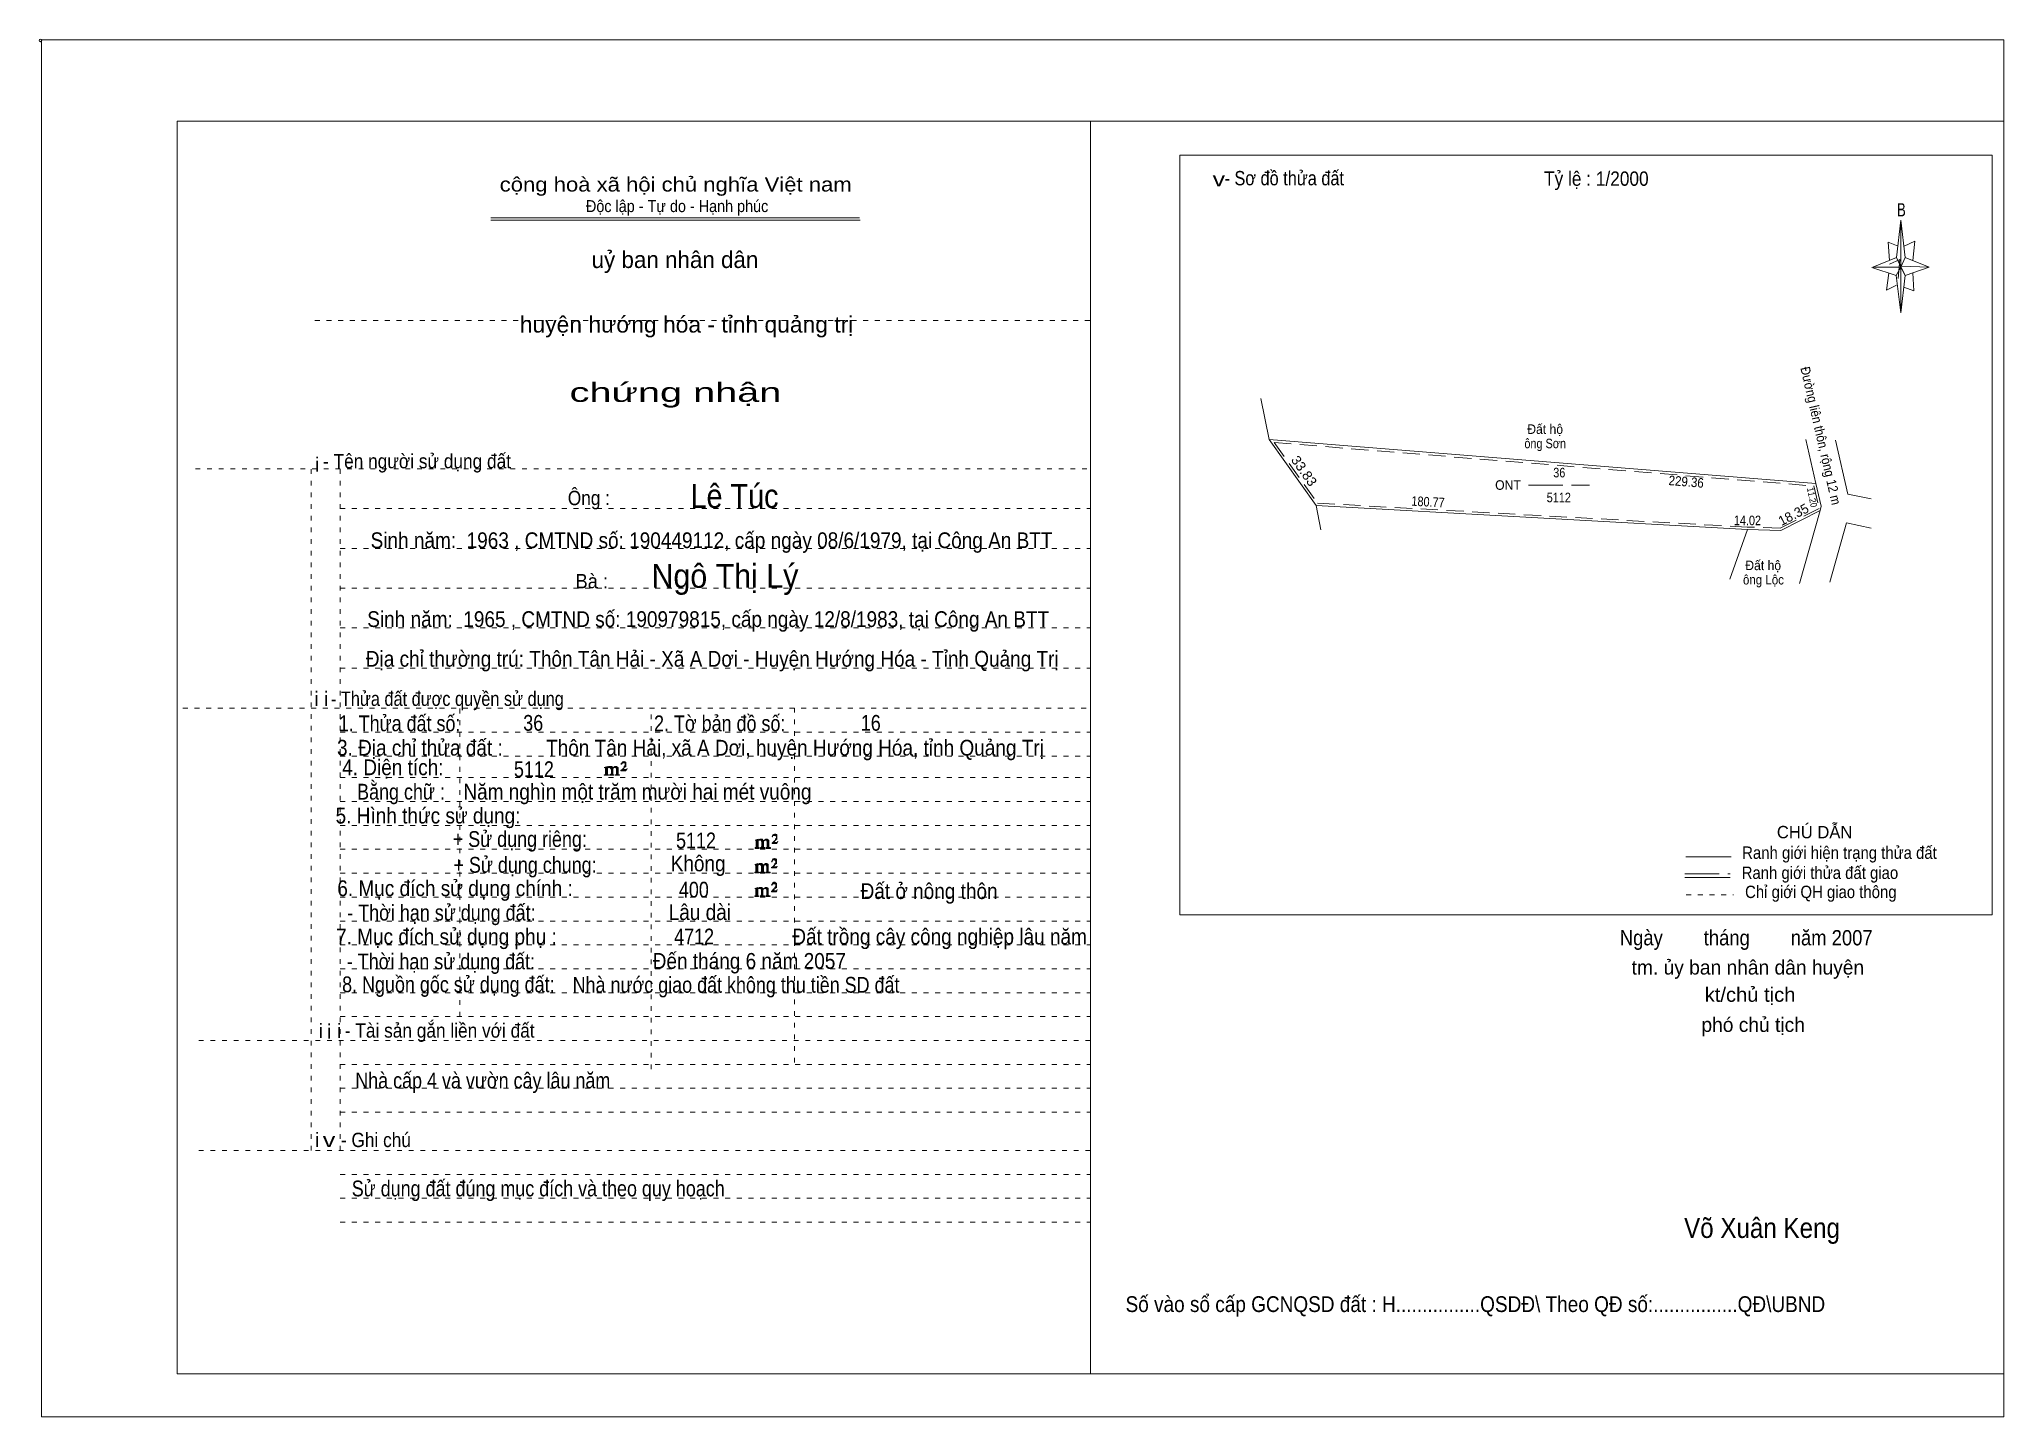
# Model space of a CAD drawing. Header units: centimetres. Extents: x -1.6 to 39.5, y -3.3 to 25.5.
import ezdxf
from ezdxf.enums import TextEntityAlignment as Align

# ---------------------------------------------------------------- set-up
doc = ezdxf.new("R2010")
doc.units = ezdxf.units.CM
doc.header["$LTSCALE"] = 0.12
for name, pattern in [('DOTTED', [1.5, 0.3, -1.2]), ('LONG_DASHED', [7.5, 6, -1.5]), ('MEDIUM_DASHED', [4.5, 3, -1.5])]:
    doc.linetypes.add(name, pattern=pattern)
for name, color, linetype, lineweight in [('1', 7, 'DOTTED', 13), ('10', 7, 'Continuous', 13), ('33', 7, 'LONG_DASHED', 13), ('4', 7, 'Continuous', 13), ('5', 7, 'Continuous', 13), ('50', 7, 'Continuous', 13)]:
    doc.layers.add(name, color=color, linetype=linetype, lineweight=lineweight)
doc.layers.add('30', color=7, linetype='Continuous')

msp = doc.modelspace()

# ---------------------------------------------------------------- hatches: boundary and pattern name
at = {"layer": '50'}
for points in [[(10.27, 10.13), (10.27, 10.12), (10.27, 10.11), (10.25, 10.11), (10.24, 10.11), (10.24, 10.1), (10.33, 10.1), (10.33, 10.11), (10.32, 10.11), (10.31, 10.11), (10.31, 10.12), (10.31, 10.13), (10.31, 10.24), (10.31, 10.25), (10.32, 10.26), (10.34, 10.26), (10.35, 10.26), (10.36, 10.26), (10.37, 10.25), (10.39, 10.22), (10.39, 10.13), (10.37, 10.12), (10.37, 10.11), (10.36, 10.11), (10.35, 10.11), (10.35, 10.1), (10.44, 10.1), (10.44, 10.11), (10.43, 10.11), (10.42, 10.11), (10.42, 10.12), (10.42, 10.13), (10.42, 10.24), (10.44, 10.26), (10.45, 10.26), (10.46, 10.26), (10.49, 10.26), (10.49, 10.25), (10.5, 10.24), (10.5, 10.22), (10.5, 10.13), (10.5, 10.12), (10.49, 10.11), (10.49, 10.11), (10.47, 10.11), (10.47, 10.1), (10.56, 10.1), (10.56, 10.11), (10.55, 10.11), (10.54, 10.11), (10.53, 10.12), (10.53, 10.13), (10.53, 10.2), (10.53, 10.25), (10.53, 10.26), (10.52, 10.27), (10.5, 10.28), (10.47, 10.28), (10.46, 10.28), (10.44, 10.27), (10.41, 10.25), (10.41, 10.26), (10.4, 10.28), (10.39, 10.28), (10.37, 10.28), (10.35, 10.28), (10.34, 10.28), (10.32, 10.26), (10.31, 10.26), (10.31, 10.25), (10.31, 10.25), (10.31, 10.26), (10.31, 10.28), (10.24, 10.26), (10.24, 10.26), (10.25, 10.26), (10.27, 10.25), (10.27, 10.24), (10.27, 10.23)], [(10.69, 10.19), (10.72, 10.24), (10.72, 10.24), (10.71, 10.22), (10.69, 10.22), (10.68, 10.22), (10.63, 10.22), (10.66, 10.26), (10.67, 10.27), (10.69, 10.28), (10.69, 10.3), (10.69, 10.32), (10.69, 10.34), (10.69, 10.35), (10.69, 10.37), (10.68, 10.38), (10.67, 10.38), (10.66, 10.39), (10.65, 10.39), (10.63, 10.38), (10.63, 10.38), (10.62, 10.37), (10.61, 10.35), (10.59, 10.33), (10.61, 10.33), (10.61, 10.35), (10.62, 10.35), (10.63, 10.36), (10.65, 10.36), (10.66, 10.36), (10.67, 10.35), (10.68, 10.35), (10.68, 10.32), (10.68, 10.3), (10.66, 10.28), (10.66, 10.26), (10.65, 10.25), (10.59, 10.2), (10.59, 10.19)], [(13.42, 8.61), (13.42, 8.6), (13.42, 8.59), (13.41, 8.59), (13.4, 8.59), (13.4, 8.57), (13.48, 8.57), (13.48, 8.59), (13.47, 8.59), (13.46, 8.59), (13.46, 8.6), (13.46, 8.61), (13.46, 8.72), (13.46, 8.73), (13.47, 8.74), (13.5, 8.74), (13.51, 8.74), (13.52, 8.74), (13.53, 8.73), (13.54, 8.69), (13.54, 8.61), (13.53, 8.6), (13.53, 8.59), (13.52, 8.59), (13.51, 8.59), (13.51, 8.57), (13.6, 8.57), (13.6, 8.59), (13.58, 8.59), (13.57, 8.59), (13.57, 8.6), (13.57, 8.61), (13.57, 8.72), (13.6, 8.74), (13.61, 8.74), (13.62, 8.74), (13.64, 8.74), (13.64, 8.73), (13.65, 8.72), (13.65, 8.69), (13.65, 8.61), (13.65, 8.6), (13.64, 8.59), (13.64, 8.59), (13.63, 8.59), (13.63, 8.57), (13.72, 8.57), (13.72, 8.59), (13.7, 8.59), (13.69, 8.59), (13.68, 8.6), (13.68, 8.61), (13.68, 8.68), (13.68, 8.73), (13.68, 8.74), (13.67, 8.75), (13.65, 8.76), (13.63, 8.76), (13.62, 8.76), (13.6, 8.75), (13.56, 8.73), (13.56, 8.74), (13.55, 8.76), (13.54, 8.76), (13.53, 8.76), (13.51, 8.76), (13.5, 8.76), (13.47, 8.74), (13.46, 8.74), (13.46, 8.73), (13.46, 8.73), (13.46, 8.74), (13.46, 8.76), (13.4, 8.74), (13.4, 8.74), (13.41, 8.74), (13.42, 8.73), (13.42, 8.72), (13.42, 8.71)], [(13.85, 8.67), (13.87, 8.72), (13.87, 8.72), (13.86, 8.69), (13.85, 8.69), (13.84, 8.69), (13.78, 8.69), (13.82, 8.74), (13.83, 8.75), (13.85, 8.76), (13.85, 8.78), (13.85, 8.79), (13.85, 8.82), (13.85, 8.83), (13.85, 8.85), (13.84, 8.86), (13.83, 8.86), (13.82, 8.87), (13.8, 8.87), (13.78, 8.86), (13.78, 8.86), (13.77, 8.85), (13.76, 8.83), (13.75, 8.81), (13.76, 8.81), (13.76, 8.83), (13.77, 8.83), (13.78, 8.84), (13.8, 8.84), (13.82, 8.84), (13.83, 8.83), (13.84, 8.83), (13.84, 8.79), (13.84, 8.78), (13.82, 8.76), (13.82, 8.74), (13.8, 8.73), (13.75, 8.68), (13.75, 8.67)], [(13.41, 8.09), (13.41, 8.08), (13.41, 8.07), (13.4, 8.07), (13.39, 8.07), (13.39, 8.06), (13.48, 8.06), (13.48, 8.07), (13.47, 8.07), (13.45, 8.07), (13.45, 8.08), (13.45, 8.09), (13.45, 8.2), (13.45, 8.21), (13.47, 8.23), (13.49, 8.23), (13.5, 8.23), (13.51, 8.23), (13.52, 8.21), (13.53, 8.18), (13.53, 8.09), (13.52, 8.08), (13.52, 8.07), (13.51, 8.07), (13.5, 8.07), (13.5, 8.06), (13.59, 8.06), (13.59, 8.07), (13.58, 8.07), (13.57, 8.07), (13.57, 8.08), (13.57, 8.09), (13.57, 8.2), (13.59, 8.23), (13.6, 8.23), (13.61, 8.23), (13.63, 8.23), (13.63, 8.21), (13.64, 8.2), (13.64, 8.18), (13.64, 8.09), (13.64, 8.08), (13.63, 8.07), (13.63, 8.07), (13.62, 8.07), (13.62, 8.06), (13.71, 8.06), (13.71, 8.07), (13.7, 8.07), (13.69, 8.07), (13.67, 8.08), (13.67, 8.09), (13.67, 8.17), (13.67, 8.21), (13.67, 8.23), (13.66, 8.24), (13.64, 8.25), (13.62, 8.25), (13.61, 8.25), (13.59, 8.24), (13.55, 8.21), (13.55, 8.23), (13.54, 8.25), (13.53, 8.25), (13.52, 8.25), (13.5, 8.25), (13.49, 8.25), (13.47, 8.23), (13.45, 8.23), (13.45, 8.21), (13.45, 8.21), (13.45, 8.23), (13.45, 8.25), (13.39, 8.23), (13.39, 8.23), (13.4, 8.23), (13.41, 8.21), (13.41, 8.2), (13.41, 8.19)], [(13.84, 8.16), (13.86, 8.2), (13.86, 8.2), (13.85, 8.18), (13.84, 8.18), (13.83, 8.18), (13.77, 8.18), (13.81, 8.23), (13.82, 8.24), (13.84, 8.25), (13.84, 8.27), (13.84, 8.28), (13.84, 8.3), (13.84, 8.31), (13.84, 8.34), (13.83, 8.35), (13.82, 8.35), (13.81, 8.36), (13.8, 8.36), (13.77, 8.35), (13.77, 8.35), (13.76, 8.34), (13.75, 8.31), (13.74, 8.29), (13.75, 8.29), (13.75, 8.31), (13.76, 8.31), (13.77, 8.33), (13.8, 8.33), (13.81, 8.33), (13.82, 8.31), (13.83, 8.31), (13.83, 8.28), (13.83, 8.27), (13.81, 8.25), (13.81, 8.23), (13.8, 8.21), (13.74, 8.17), (13.74, 8.16)], [(13.84, 7.66), (13.86, 7.71), (13.86, 7.71), (13.85, 7.68), (13.84, 7.68), (13.83, 7.68), (13.77, 7.68), (13.81, 7.73), (13.82, 7.74), (13.84, 7.75), (13.84, 7.77), (13.84, 7.78), (13.84, 7.81), (13.84, 7.82), (13.84, 7.84), (13.83, 7.85), (13.82, 7.85), (13.81, 7.86), (13.79, 7.86), (13.77, 7.85), (13.77, 7.85), (13.76, 7.84), (13.75, 7.82), (13.74, 7.8), (13.75, 7.8), (13.75, 7.82), (13.76, 7.82), (13.77, 7.83), (13.79, 7.83), (13.81, 7.83), (13.82, 7.82), (13.83, 7.82), (13.83, 7.78), (13.83, 7.77), (13.81, 7.75), (13.81, 7.73), (13.79, 7.72), (13.74, 7.67), (13.74, 7.66)], [(13.41, 7.6), (13.41, 7.59), (13.41, 7.58), (13.4, 7.58), (13.39, 7.58), (13.39, 7.56), (13.47, 7.56), (13.47, 7.58), (13.46, 7.58), (13.45, 7.58), (13.45, 7.59), (13.45, 7.6), (13.45, 7.71), (13.45, 7.72), (13.46, 7.73), (13.49, 7.73), (13.5, 7.73), (13.51, 7.73), (13.52, 7.72), (13.53, 7.68), (13.53, 7.6), (13.52, 7.59), (13.52, 7.58), (13.51, 7.58), (13.5, 7.58), (13.5, 7.56), (13.59, 7.56), (13.59, 7.58), (13.57, 7.58), (13.56, 7.58), (13.56, 7.59), (13.56, 7.6), (13.56, 7.71), (13.59, 7.73), (13.6, 7.73), (13.61, 7.73), (13.63, 7.73), (13.63, 7.72), (13.64, 7.71), (13.64, 7.68), (13.64, 7.6), (13.64, 7.59), (13.63, 7.58), (13.63, 7.58), (13.62, 7.58), (13.62, 7.56), (13.71, 7.56), (13.71, 7.58), (13.69, 7.58), (13.68, 7.58), (13.67, 7.59), (13.67, 7.6), (13.67, 7.67), (13.67, 7.72), (13.67, 7.73), (13.66, 7.74), (13.64, 7.75), (13.62, 7.75), (13.61, 7.75), (13.59, 7.74), (13.55, 7.72), (13.55, 7.73), (13.54, 7.75), (13.53, 7.75), (13.52, 7.75), (13.5, 7.75), (13.49, 7.75), (13.46, 7.73), (13.45, 7.73), (13.45, 7.72), (13.45, 7.72), (13.45, 7.73), (13.45, 7.75), (13.39, 7.73), (13.39, 7.73), (13.4, 7.73), (13.41, 7.72), (13.41, 7.71), (13.41, 7.7)]]:
    msp.add_hatch(color=256, dxfattribs=at).paths.add_polyline_path(points)

# ---------------------------------------------------------------- linework, layer by layer
at = {"layer": '1', "linetype": 'Continuous'}
for p, q in [((1.31, -2.42), (1.31, 23.78)), ((1.31, 23.78), (39.51, 23.78)), ((20.41, -2.42), (20.41, 23.78)), ((39.51, -2.42), (39.51, 23.78)), ((7.87, 21.76), (15.58, 21.76)), ((7.87, 21.71), (15.59, 21.71)), ((37.26, 20.55), (36.75, 20.72)), ((1.31, -2.42), (39.51, -2.42))]:
    msp.add_line(p, q, dxfattribs=at)
at = {"layer": '1'}
for p, q in [((4.19, 19.61), (20.41, 19.61)), ((1.69, 16.51), (20.41, 16.51)), ((4.11, 2.25), (4.11, 16.51)), ((4.72, 2.25), (4.72, 16.51)), ((4.72, 15.68), (20.41, 15.68)), ((4.72, 14.84), (20.41, 14.84)), ((4.72, 14.01), (20.41, 14.01)), ((4.72, 13.18), (20.41, 13.18)), ((4.72, 12.34), (20.41, 12.34)), ((1.43, 11.5), (20.41, 11.5)), ((7.22, 5.05), (7.22, 11.5)), ((11.22, 3.95), (11.22, 11.5)), ((14.22, 4.09), (14.22, 11.5)), ((4.72, 11), (20.41, 11)), ((4.72, 10.5), (20.41, 10.5)), ((4.72, 10.05), (20.41, 10.05)), ((4.72, 9.55), (20.41, 9.55)), ((4.72, 9.05), (20.41, 9.05)), ((4.72, 8.55), (20.41, 8.55)), ((4.72, 8.05), (20.41, 8.05)), ((4.72, 7.55), (20.41, 7.55)), ((4.72, 7.05), (20.41, 7.05)), ((4.72, 6.55), (20.41, 6.55)), ((4.72, 6.05), (20.41, 6.05)), ((4.72, 5.55), (20.41, 5.55)), ((4.72, 5.05), (20.41, 5.05)), ((1.76, 4.55), (20.41, 4.55)), ((4.72, 4.05), (20.41, 4.05)), ((4.72, 3.55), (20.41, 3.55)), ((4.72, 3.05), (20.41, 3.05)), ((1.76, 2.25), (20.41, 2.25)), ((4.72, 1.75), (20.41, 1.75)), ((4.72, 1.25), (20.41, 1.25)), ((4.72, 0.75), (20.41, 0.75))]:
    msp.add_line(p, q, dxfattribs=at)
at = {"layer": '1', "linetype": 'Continuous'}
msp.add_lwpolyline([(-1.53, -3.32), (39.51, -3.32), (39.51, 25.48), (-1.53, 25.48)], close=True, dxfattribs=at)
msp.add_lwpolyline([(37.27, 20.35), (37.06, 20.25), (37.11, 20.6)], dxfattribs=at)
at = {"layer": '10'}
for p, q in [((23.97, 17.98), (24.15, 17.12)), ((24.15, 17.12), (35.58, 16.2)), ((35.37, 17.12), (35.58, 16.2)), ((25.13, 15.74), (25.23, 15.23)), ((34.15, 15.24), (33.78, 14.2))]:
    msp.add_line(p, q, dxfattribs=at)
at = {"layer": '10', "linetype": 'MEDIUM_DASHED'}
for p, q in [((24.25, 17.06), (35.54, 16.15)), ((35.54, 16.15), (35.65, 15.68))]:
    msp.add_line(p, q, dxfattribs=at)
at = {"layer": '10'}
for points in [[(24.15, 17.12), (25.13, 15.74), (34.15, 15.24)], [(35.99, 17.11), (36.25, 15.98), (36.74, 15.88)], [(35.58, 16.2), (35.69, 15.73), (35.67, 15.64), (35.24, 14.11)], [(35.67, 15.64), (34.85, 15.22), (34.15, 15.24)], [(36.74, 15.27), (36.22, 15.38), (35.87, 14.14)]]:
    msp.add_lwpolyline(points, dxfattribs=at)
at = {"layer": '10', "linetype": 'MEDIUM_DASHED'}
for points in [[(24.25, 17.06), (25.16, 15.79), (34.15, 15.29)], [(35.65, 15.68), (34.84, 15.27), (34.15, 15.29)]]:
    msp.add_lwpolyline(points, dxfattribs=at)
at = {"layer": '33'}
msp.add_line((29.57, 16.17), (30.85, 16.17), dxfattribs=at)
at = {"layer": '4'}
for p, q in [((32.86, 8.39), (33.81, 8.39)), ((32.84, 7.96), (33.79, 7.96))]:
    msp.add_line(p, q, dxfattribs=at)
at = {"layer": '4', "linetype": 'LONG_DASHED'}
msp.add_line((32.84, 8.04), (33.79, 8.04), dxfattribs=at)
at = {"layer": '4', "linetype": 'DOTTED'}
msp.add_line((32.87, 7.6), (33.86, 7.6), dxfattribs=at)
at = {"layer": '4'}
msp.add_lwpolyline([(22.28, 23.07), (39.27, 23.07), (39.27, 7.18), (22.28, 7.18)], close=True, dxfattribs=at)
msp.add_circle((-1.55, 25.47), 0.025, dxfattribs=at)
at = {"layer": '5'}
for p, q in [((37.27, 20.93), (37.36, 21.71)), ((37.45, 20.55), (37.36, 19.77)), ((37.45, 20.93), (37.95, 20.73)), ((37.61, 20.61), (37.63, 20.23)), ((37.63, 20.23), (37.42, 20.31))]:
    msp.add_line(p, q, dxfattribs=at)
for points in [[(37.36, 21.71), (37.45, 20.93), (37.36, 20.73)], [(37.36, 20.73), (36.77, 20.73), (37.27, 20.93), (37.45, 20.55), (37.95, 20.73), (37.36, 20.75)], [(37.36, 20.73), (37.36, 19.77), (37.26, 20.55)]]:
    msp.add_lwpolyline(points, close=True, dxfattribs=at)
for points in [[(37.3, 21.17), (37.09, 21.25), (37.12, 20.87)], [(37.43, 21.17), (37.65, 21.27), (37.61, 20.87)], [(37.36, 20.73), (37.27, 20.93), (36.77, 20.73)], [(37.12, 20.79), (37.34, 20.89), (37.3, 20.49)], [(37.36, 20.73), (37.45, 20.55), (37.95, 20.73)]]:
    msp.add_lwpolyline(points, dxfattribs=at)
at = {"layer": '50'}
for points in [[(10.27, 10.13), (10.27, 10.12), (10.27, 10.11), (10.25, 10.11), (10.24, 10.11), (10.24, 10.1), (10.33, 10.1), (10.33, 10.11), (10.32, 10.11), (10.31, 10.11), (10.31, 10.12), (10.31, 10.13), (10.31, 10.24), (10.31, 10.25), (10.32, 10.26), (10.34, 10.26), (10.35, 10.26), (10.36, 10.26), (10.37, 10.25), (10.39, 10.22), (10.39, 10.13), (10.37, 10.12), (10.37, 10.11), (10.36, 10.11), (10.35, 10.11), (10.35, 10.1), (10.44, 10.1), (10.44, 10.11), (10.43, 10.11), (10.42, 10.11), (10.42, 10.12), (10.42, 10.13), (10.42, 10.24), (10.44, 10.26), (10.45, 10.26), (10.46, 10.26), (10.49, 10.26), (10.49, 10.25), (10.5, 10.24), (10.5, 10.22), (10.5, 10.13), (10.5, 10.12), (10.49, 10.11), (10.49, 10.11), (10.47, 10.11), (10.47, 10.1), (10.56, 10.1), (10.56, 10.11), (10.55, 10.11), (10.54, 10.11), (10.53, 10.12), (10.53, 10.13), (10.53, 10.2), (10.53, 10.25), (10.53, 10.26), (10.52, 10.27), (10.5, 10.28), (10.47, 10.28), (10.46, 10.28), (10.44, 10.27), (10.41, 10.25), (10.41, 10.26), (10.4, 10.28), (10.39, 10.28), (10.37, 10.28), (10.35, 10.28), (10.34, 10.28), (10.32, 10.26), (10.31, 10.26), (10.31, 10.25), (10.31, 10.25), (10.31, 10.26), (10.31, 10.28), (10.24, 10.26), (10.24, 10.26), (10.25, 10.26), (10.27, 10.25), (10.27, 10.24), (10.27, 10.23)], [(10.69, 10.19), (10.72, 10.24), (10.72, 10.24), (10.71, 10.22), (10.69, 10.22), (10.68, 10.22), (10.63, 10.22), (10.66, 10.26), (10.67, 10.27), (10.69, 10.28), (10.69, 10.3), (10.69, 10.32), (10.69, 10.34), (10.69, 10.35), (10.69, 10.37), (10.68, 10.38), (10.67, 10.38), (10.66, 10.39), (10.65, 10.39), (10.63, 10.38), (10.63, 10.38), (10.62, 10.37), (10.61, 10.35), (10.59, 10.33), (10.61, 10.33), (10.61, 10.35), (10.62, 10.35), (10.63, 10.36), (10.65, 10.36), (10.66, 10.36), (10.67, 10.35), (10.68, 10.35), (10.68, 10.32), (10.68, 10.3), (10.66, 10.28), (10.66, 10.26), (10.65, 10.25), (10.59, 10.2), (10.59, 10.19)], [(13.42, 8.61), (13.42, 8.6), (13.42, 8.59), (13.41, 8.59), (13.4, 8.59), (13.4, 8.57), (13.48, 8.57), (13.48, 8.59), (13.47, 8.59), (13.46, 8.59), (13.46, 8.6), (13.46, 8.61), (13.46, 8.72), (13.46, 8.73), (13.47, 8.74), (13.5, 8.74), (13.51, 8.74), (13.52, 8.74), (13.53, 8.73), (13.54, 8.69), (13.54, 8.61), (13.53, 8.6), (13.53, 8.59), (13.52, 8.59), (13.51, 8.59), (13.51, 8.57), (13.6, 8.57), (13.6, 8.59), (13.58, 8.59), (13.57, 8.59), (13.57, 8.6), (13.57, 8.61), (13.57, 8.72), (13.6, 8.74), (13.61, 8.74), (13.62, 8.74), (13.64, 8.74), (13.64, 8.73), (13.65, 8.72), (13.65, 8.69), (13.65, 8.61), (13.65, 8.6), (13.64, 8.59), (13.64, 8.59), (13.63, 8.59), (13.63, 8.57), (13.72, 8.57), (13.72, 8.59), (13.7, 8.59), (13.69, 8.59), (13.68, 8.6), (13.68, 8.61), (13.68, 8.68), (13.68, 8.73), (13.68, 8.74), (13.67, 8.75), (13.65, 8.76), (13.63, 8.76), (13.62, 8.76), (13.6, 8.75), (13.56, 8.73), (13.56, 8.74), (13.55, 8.76), (13.54, 8.76), (13.53, 8.76), (13.51, 8.76), (13.5, 8.76), (13.47, 8.74), (13.46, 8.74), (13.46, 8.73), (13.46, 8.73), (13.46, 8.74), (13.46, 8.76), (13.4, 8.74), (13.4, 8.74), (13.41, 8.74), (13.42, 8.73), (13.42, 8.72), (13.42, 8.71)], [(13.85, 8.67), (13.87, 8.72), (13.87, 8.72), (13.86, 8.69), (13.85, 8.69), (13.84, 8.69), (13.78, 8.69), (13.82, 8.74), (13.83, 8.75), (13.85, 8.76), (13.85, 8.78), (13.85, 8.79), (13.85, 8.82), (13.85, 8.83), (13.85, 8.85), (13.84, 8.86), (13.83, 8.86), (13.82, 8.87), (13.8, 8.87), (13.78, 8.86), (13.78, 8.86), (13.77, 8.85), (13.76, 8.83), (13.75, 8.81), (13.76, 8.81), (13.76, 8.83), (13.77, 8.83), (13.78, 8.84), (13.8, 8.84), (13.82, 8.84), (13.83, 8.83), (13.84, 8.83), (13.84, 8.79), (13.84, 8.78), (13.82, 8.76), (13.82, 8.74), (13.8, 8.73), (13.75, 8.68), (13.75, 8.67)], [(13.41, 8.09), (13.41, 8.08), (13.41, 8.07), (13.4, 8.07), (13.39, 8.07), (13.39, 8.06), (13.48, 8.06), (13.48, 8.07), (13.47, 8.07), (13.45, 8.07), (13.45, 8.08), (13.45, 8.09), (13.45, 8.2), (13.45, 8.21), (13.47, 8.23), (13.49, 8.23), (13.5, 8.23), (13.51, 8.23), (13.52, 8.21), (13.53, 8.18), (13.53, 8.09), (13.52, 8.08), (13.52, 8.07), (13.51, 8.07), (13.5, 8.07), (13.5, 8.06), (13.59, 8.06), (13.59, 8.07), (13.58, 8.07), (13.57, 8.07), (13.57, 8.08), (13.57, 8.09), (13.57, 8.2), (13.59, 8.23), (13.6, 8.23), (13.61, 8.23), (13.63, 8.23), (13.63, 8.21), (13.64, 8.2), (13.64, 8.18), (13.64, 8.09), (13.64, 8.08), (13.63, 8.07), (13.63, 8.07), (13.62, 8.07), (13.62, 8.06), (13.71, 8.06), (13.71, 8.07), (13.7, 8.07), (13.69, 8.07), (13.67, 8.08), (13.67, 8.09), (13.67, 8.17), (13.67, 8.21), (13.67, 8.23), (13.66, 8.24), (13.64, 8.25), (13.62, 8.25), (13.61, 8.25), (13.59, 8.24), (13.55, 8.21), (13.55, 8.23), (13.54, 8.25), (13.53, 8.25), (13.52, 8.25), (13.5, 8.25), (13.49, 8.25), (13.47, 8.23), (13.45, 8.23), (13.45, 8.21), (13.45, 8.21), (13.45, 8.23), (13.45, 8.25), (13.39, 8.23), (13.39, 8.23), (13.4, 8.23), (13.41, 8.21), (13.41, 8.2), (13.41, 8.19)], [(13.84, 8.16), (13.86, 8.2), (13.86, 8.2), (13.85, 8.18), (13.84, 8.18), (13.83, 8.18), (13.77, 8.18), (13.81, 8.23), (13.82, 8.24), (13.84, 8.25), (13.84, 8.27), (13.84, 8.28), (13.84, 8.3), (13.84, 8.31), (13.84, 8.34), (13.83, 8.35), (13.82, 8.35), (13.81, 8.36), (13.8, 8.36), (13.77, 8.35), (13.77, 8.35), (13.76, 8.34), (13.75, 8.31), (13.74, 8.29), (13.75, 8.29), (13.75, 8.31), (13.76, 8.31), (13.77, 8.33), (13.8, 8.33), (13.81, 8.33), (13.82, 8.31), (13.83, 8.31), (13.83, 8.28), (13.83, 8.27), (13.81, 8.25), (13.81, 8.23), (13.8, 8.21), (13.74, 8.17), (13.74, 8.16)], [(13.84, 7.66), (13.86, 7.71), (13.86, 7.71), (13.85, 7.68), (13.84, 7.68), (13.83, 7.68), (13.77, 7.68), (13.81, 7.73), (13.82, 7.74), (13.84, 7.75), (13.84, 7.77), (13.84, 7.78), (13.84, 7.81), (13.84, 7.82), (13.84, 7.84), (13.83, 7.85), (13.82, 7.85), (13.81, 7.86), (13.79, 7.86), (13.77, 7.85), (13.77, 7.85), (13.76, 7.84), (13.75, 7.82), (13.74, 7.8), (13.75, 7.8), (13.75, 7.82), (13.76, 7.82), (13.77, 7.83), (13.79, 7.83), (13.81, 7.83), (13.82, 7.82), (13.83, 7.82), (13.83, 7.78), (13.83, 7.77), (13.81, 7.75), (13.81, 7.73), (13.79, 7.72), (13.74, 7.67), (13.74, 7.66)], [(13.41, 7.6), (13.41, 7.59), (13.41, 7.58), (13.4, 7.58), (13.39, 7.58), (13.39, 7.56), (13.47, 7.56), (13.47, 7.58), (13.46, 7.58), (13.45, 7.58), (13.45, 7.59), (13.45, 7.6), (13.45, 7.71), (13.45, 7.72), (13.46, 7.73), (13.49, 7.73), (13.5, 7.73), (13.51, 7.73), (13.52, 7.72), (13.53, 7.68), (13.53, 7.6), (13.52, 7.59), (13.52, 7.58), (13.51, 7.58), (13.5, 7.58), (13.5, 7.56), (13.59, 7.56), (13.59, 7.58), (13.57, 7.58), (13.56, 7.58), (13.56, 7.59), (13.56, 7.6), (13.56, 7.71), (13.59, 7.73), (13.6, 7.73), (13.61, 7.73), (13.63, 7.73), (13.63, 7.72), (13.64, 7.71), (13.64, 7.68), (13.64, 7.6), (13.64, 7.59), (13.63, 7.58), (13.63, 7.58), (13.62, 7.58), (13.62, 7.56), (13.71, 7.56), (13.71, 7.58), (13.69, 7.58), (13.68, 7.58), (13.67, 7.59), (13.67, 7.6), (13.67, 7.67), (13.67, 7.72), (13.67, 7.73), (13.66, 7.74), (13.64, 7.75), (13.62, 7.75), (13.61, 7.75), (13.59, 7.74), (13.55, 7.72), (13.55, 7.73), (13.54, 7.75), (13.53, 7.75), (13.52, 7.75), (13.5, 7.75), (13.49, 7.75), (13.46, 7.73), (13.45, 7.73), (13.45, 7.72), (13.45, 7.72), (13.45, 7.73), (13.45, 7.75), (13.39, 7.73), (13.39, 7.73), (13.4, 7.73), (13.41, 7.72), (13.41, 7.71), (13.41, 7.7)]]:
    msp.add_lwpolyline(points, close=True, dxfattribs=at)

# ---------------------------------------------------------------- texts
at = {"layer": '1'}
for s, height, width, p in [('cộng hoà xã hội chủ nghĩa Việt nam', 0.3, 1.15, (11.735, 22.31)), ('v', 0.3, 1.3, (23.095, 22.42)), ('- Sơ đồ thửa đất ', 0.3, 0.85, (24.51, 22.44)), ('Độc lập - Tự do - Hạnh phúc', 0.25, 0.9, (11.765, 21.88)), ('chứng nhận', 0.4, 1.55, (11.73, 17.91)), ('- Tên người sử dụng đất', 0.3, 0.9, (6.325, 16.52)), ('- Thửa đất được quyền sử dụng', 0.3, 0.85, (6.96, 11.55)), ('- Tài sản gắn liền với đất ', 0.3, 0.9, (6.85, 4.61)), ('v', 0.3, 1.3, (4.485, 2.32)), ('- Ghi chú', 0.3, 0.9, (5.465, 2.32))]:
    msp.add_text(s, height=height, dxfattribs=dict(at, width=width)).set_placement(p, align=Align.CENTER)
for s, height, p in [('uỷ ban nhân dân', 0.35, (11.72, 20.71)), ('i', 0.3, (4.235, 16.45)), ('i', 0.3, (4.225, 11.55)), ('i', 0.3, (4.425, 11.55)), ('i', 0.3, (4.315, 4.6)), ('i', 0.3, (4.485, 4.59)), ('i', 0.3, (4.695, 4.6)), ('i', 0.3, (4.235, 2.32))]:
    msp.add_text(s, height=height, dxfattribs=at).set_placement(p, align=Align.CENTER)
at = {"layer": '10'}
for s, height, width, p in [('Tỷ lệ : 1/2000', 0.3, 0.9, (30.99, 22.43)), ('Đất hộ', 0.2, 0.95, (29.92, 17.24)), ('ông Sơn', 0.2, 0.85, (29.92, 16.94)), ('Lê Túc', 0.5, 0.9, (12.965, 15.69)), ('Ngô Thị Lý', 0.5, 0.95, (12.765, 14.02)), ('Đất hộ', 0.2, 0.95, (34.48, 14.39)), ('ông Lộc', 0.2, 0.9, (34.485, 14.09)), ('Võ Xuân Keng', 0.42, 0.9, (34.455, 0.42))]:
    msp.add_text(s, height=height, dxfattribs=dict(at, width=width)).set_placement(p, align=Align.CENTER)
at = {"layer": '10', "width": 0.9}
msp.add_text('Đường liên thôn, rộng 12 m ', height=0.2, rotation=282.958, dxfattribs=at).set_placement((35.594, 17.147), align=Align.CENTER)
at = {"layer": '30'}
for s, height, rotation, width, p in [('33.83', 0.2, 305.142, 1.05, (24.796, 16.408)), ('229.36', 0.2, 355.414, 0.9, (32.862, 16.141)), ('11.20', 0.1393, 282, 0.9, (35.435, 15.899)), ('180.77', 0.2, 356.838, 0.85, (27.465, 15.72))]:
    msp.add_text(s, height=height, rotation=rotation, dxfattribs=dict(at, width=width)).set_placement(p, align=Align.CENTER)
msp.add_text('18.35', height=0.2, rotation=27.277, dxfattribs=at).set_placement((35.159, 15.464), align=Align.CENTER)
at = {"layer": '30', "width": 0.85}
msp.add_text('14.02', height=0.2, dxfattribs=at).set_placement((34.15, 15.33), align=Align.CENTER)
at = {"layer": '33', "width": 0.85}
for s, p in [('36', (30.215, 16.33)), ('5112', (30.205, 15.81))]:
    msp.add_text(s, height=0.2, dxfattribs=at).set_placement(p, align=Align.CENTER)
at = {"layer": '33', "width": 0.95}
msp.add_text('ONT', height=0.2, dxfattribs=at).set_placement((29.41, 16.07), align=Align.RIGHT)
at = {"layer": '4'}
msp.add_text('CHÚ DẪN', height=0.2591, dxfattribs=at).set_placement((35.555, 8.78), align=Align.CENTER)
at = {"layer": '4', "width": 0.9}
for s, p in [('Ranh giới hiện trạng thửa đất', (36.075, 8.35)), ('Ranh giới thửa đất giao ', (35.71, 7.93)), ('Chỉ giới QH giao thông', (35.685, 7.53))]:
    msp.add_text(s, height=0.2591, dxfattribs=at).set_placement(p, align=Align.CENTER)
at = {"layer": '5', "width": 0.75}
msp.add_text('B', height=0.276, dxfattribs=at).set_placement((37.37, 21.79), align=Align.CENTER)
at = {"layer": '50'}
for s, height, width, p in [('  huyện hướng hóa - tỉnh quảng trị', 0.34, 1.05, (11.83, 19.36)), ('Ông :', 0.3, 0.9, (9.92, 15.75)), ('Sinh năm:  1963 , CMTND số: 190449112, cấp ngày 08/6/1979, tại Công An BTT', 0.33, 0.9, (12.485, 14.85)), ('Bà :', 0.3, 0.95, (9.98, 14.01)), ('Sinh năm:  1965 , CMTND số: 190979815, cấp ngày 12/8/1983, tại Công An BTT', 0.33, 0.9, (12.415, 13.2)), ('Địa chỉ thường trú: Thôn Tân Hải - Xã A Dơi - Huyện Hướng Hóa - Tỉnh Quảng Trị', 0.33, 0.9, (12.5, 12.37)), ('1. Thửa đất số:  ', 0.33, 0.85, (6.065, 11.02)), ('36', 0.33, 0.85, (8.755, 11.03)), ('2. Tờ bản đồ số:  ', 0.33, 0.85, (12.76, 11.02)), ('16', 0.33, 0.85, (15.815, 11.03)), ('3. Địa chỉ thửa đất : ', 0.33, 0.9, (6.44, 10.51)), ('Thôn Tân Hải, xã A Dơi, huyện Hướng Hóa, tỉnh Quảng Trị', 0.33, 0.9, (14.23, 10.51)), ('4. Diện tích: ', 0.33, 0.9, (5.875, 10.1)), ('5112', 0.33, 0.85, (8.77, 10.06)), ('Bằng chữ :', 0.33, 0.85, (5.99, 9.59)), ('Năm nghìn một trăm mười hai mét vuông', 0.33, 0.9, (10.935, 9.59)), ('5. Hình thức sử dụng:', 0.33, 0.9, (6.555, 9.09)), ('+ Sử dụng riêng:', 0.33, 0.85, (8.475, 8.6)), ('5112', 0.33, 0.85, (12.16, 8.57)), ('+ Sử dụng chung:', 0.33, 0.85, (8.585, 8.06)), ('Không', 0.33, 0.9, (12.205, 8.09)), ('6. Mục đích sử dụng chính :', 0.33, 0.9, (7.12, 7.57)), ('400', 0.33, 0.85, (12.115, 7.54)), ('Đất ở nông thôn', 0.33, 0.9, (17.035, 7.51)), ('- Thời hạn sử dụng đất:', 0.33, 0.85, (6.835, 7.06)), ('Lâu dài', 0.33, 0.9, (12.24, 7.07)), ('7. Mục đích sử dụng phụ :', 0.33, 0.9, (6.94, 6.56)), ('4712', 0.33, 0.85, (12.12, 6.56)), ('Đất trồng cây công nghiệp lâu năm', 0.33, 0.9, (17.255, 6.56)), ('Ngày        tháng        năm 2007', 0.32, 0.9, (34.125, 6.54)), ('- Thời hạn sử dụng đất:', 0.33, 0.85, (6.825, 6.04)), ('Đến tháng 6 năm 2057', 0.33, 0.9, (13.275, 6.05)), ('8. Nguồn gốc sử dụng đất:', 0.33, 0.85, (6.98, 5.56)), ('Nhà nước giao đất không thu tiền SD đất ', 0.33, 0.85, (13.05, 5.55)), ('kt/chủ tịch', 0.3, 1.05, (34.205, 5.36)), ('Nhà cấp 4 và vườn cây lâu năm', 0.33, 0.85, (7.7, 3.55)), ('Sử dụng đất đúng mục đích và theo quy hoạch', 0.33, 0.85, (8.86, 1.29)), ('Số vào sổ cấp GCNQSD đất : H................QSDĐ\\ Theo QĐ số:................QĐ\\UBND', 0.33, 0.9, (28.46, -1.13))]:
    msp.add_text(s, height=height, dxfattribs=dict(at, width=width)).set_placement(p, align=Align.CENTER)
for s, p in [('tm. ủy ban nhân dân huyện ', (34.215, 5.93)), ('phó chủ tịch', (34.27, 4.73))]:
    msp.add_text(s, height=0.3, dxfattribs=at).set_placement(p, align=Align.CENTER)

doc.saveas('drawing.dxf')
